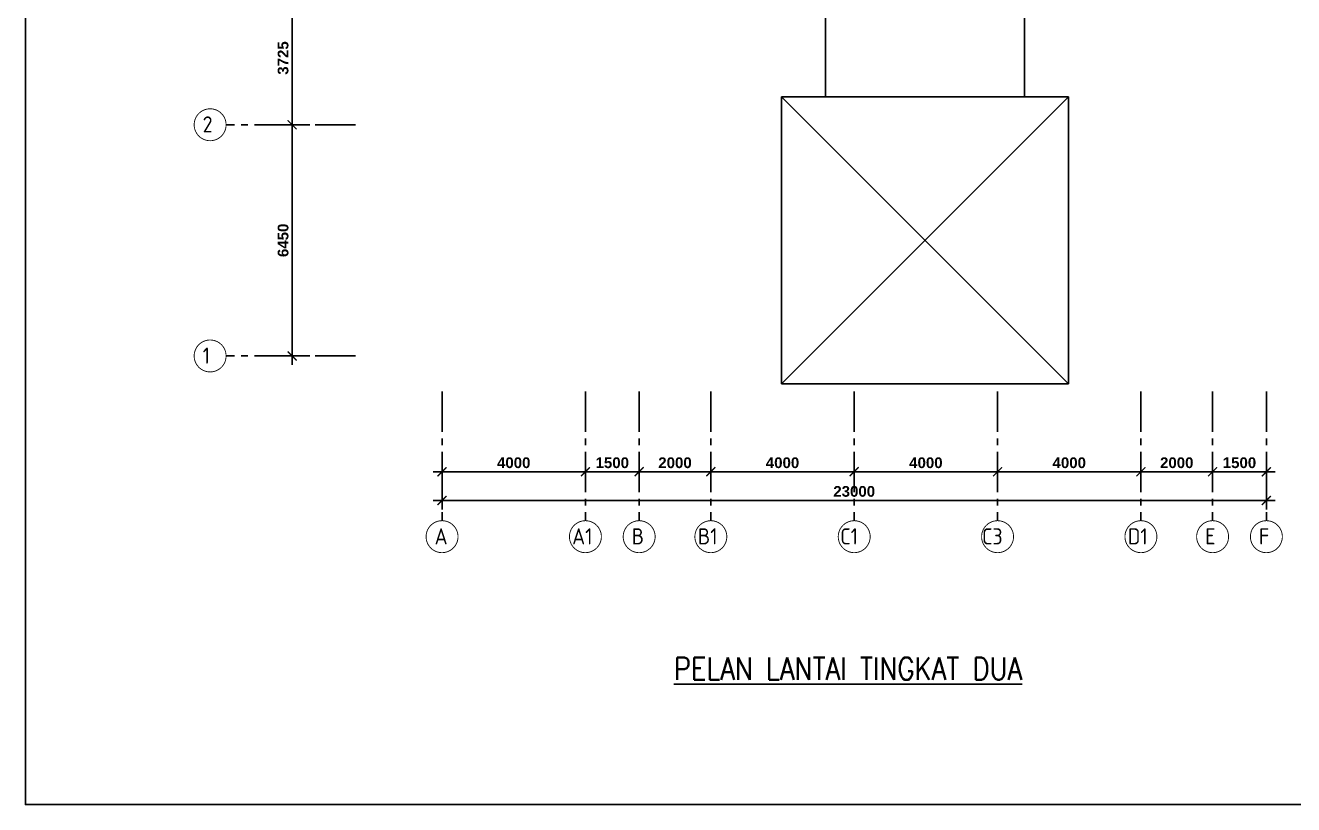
# Model space of a CAD drawing. Header units: inches. Extents: x 16928 to 514628, y -1471 to 241387.
# Drawn here: x 285816 to 321203, y -1460 to 20278 of the extents above; entities that cross this region are included whole.
import ezdxf

# ---------------------------------------------------------------- set-up
doc = ezdxf.new("R2010")
doc.units = ezdxf.units.IN
doc.header["$MEASUREMENT"] = 0
doc.linetypes.add('CENTER2', pattern=[1.125, 0.75, -0.125, 0.125, -0.125])
doc.linetypes.add('DASHED2', pattern=[0.375, 0.25, -0.125])
for name, color, linetype in [('DIM', 4, 'Continuous'), ('FF-TEXT', 7, 'Continuous'), ('GRID', 8, 'CENTER2'), ('GRID-TEXT', 8, 'Continuous'), ('ROOF', 2, 'Continuous'), ('t.block', 4, 'Continuous')]:
    doc.layers.add(name, color=color, linetype=linetype)
doc.styles.add('LAILA', font='romans.shx', dxfattribs={"width": 0.85})
doc.styles.add('STYLE1', font='ISOCP.SHX')
doc.styles.add('style2', font='sanssb__.ttf', dxfattribs={"height": 1200})

# ---------------------------------------------------------------- blocks, each defined once
blk = doc.blocks.new('_ARCHTICK')
at = {"color": 0, "linetype": 'ByBlock', "const_width": 0.15}
blk.add_lwpolyline([(-0.5, -0.5), (0.5, 0.5)], dxfattribs=at)

msp = doc.modelspace()

# ---------------------------------------------------------------- linework, layer by layer
at = {"layer": 'DIM'}
for p, q in [((293258, 21481), (293258, 17256)), ((293258, 17756), (293258, 10806)), ((293753, 17506), (293008, 17506)), ((293753, 17506), (293008, 17506)), ((293753, 11056), (293008, 11056)), ((297442, 8320), (297442, 7576)), ((301442, 8320), (301442, 7576)), ((301442, 8320), (301442, 7576)), ((302942, 8320), (302942, 7576)), ((302942, 8320), (302942, 7576)), ((304942, 8320), (304942, 7576)), ((304942, 8320), (304942, 7576)), ((308942, 8320), (308942, 7576)), ((308942, 8320), (308942, 7576)), ((312942, 8320), (312942, 7576)), ((312942, 8320), (312942, 7576)), ((316942, 8320), (316942, 7576)), ((316942, 8320), (316942, 7576)), ((318942, 8320), (318942, 7576)), ((318942, 8320), (318942, 7576)), ((320442, 8320), (320442, 7576)), ((297192, 7826), (301692, 7826)), ((301192, 7826), (303192, 7826)), ((302692, 7826), (305192, 7826)), ((304692, 7826), (309192, 7826)), ((308692, 7826), (313192, 7826)), ((312692, 7826), (317192, 7826)), ((316692, 7826), (319192, 7826)), ((318692, 7826), (320692, 7826)), ((297442, 7520), (297442, 6776)), ((320442, 7520), (320442, 6776)), ((297192, 7026), (320692, 7026))]:
    msp.add_line(p, q, dxfattribs=at)
at = {"layer": 'GRID', "ltscale": 1500}
for p, q in [((295026, 17506), (291417, 17506)), ((295026, 11056), (291417, 11056)), ((297442, 10069), (297442, 6460)), ((301442, 10069), (301442, 6460)), ((302942, 10069), (302942, 6460)), ((304942, 10069), (304942, 6460)), ((308942, 10069), (308942, 6460)), ((312942, 10069), (312942, 6460)), ((312942, 10069), (312942, 6460)), ((316942, 10069), (316942, 6460)), ((316942, 10069), (316942, 6460)), ((318942, 10069), (318942, 6460)), ((318942, 10069), (318942, 6460)), ((320442, 10069), (320442, 6460)), ((320442, 10069), (320442, 6460))]:
    msp.add_line(p, q, dxfattribs=at)
at = {"layer": 'GRID-TEXT', "const_width": 24.7}
for points in [[(291417, 17506, 1), (290526, 17506, 0.414214), (290972, 17060, 0.414214), (291417, 17506, 1)], [(291417, 11056, 1), (290526, 11056, 0.414214), (290972, 10610, 0.414214), (291417, 11056, 1)], [(297888, 6015, 1), (296997, 6015, 0.414214), (297442, 5569, 0.414214), (297888, 6015, 1)], [(301888, 6015, 1), (300997, 6015, 0.414214), (301442, 5569, 0.414214), (301888, 6015, 1)], [(303388, 6015, 1), (302497, 6015, 0.414214), (302942, 5569, 0.414214), (303388, 6015, 1)], [(305388, 6015, 1), (304497, 6015, 0.414214), (304942, 5569, 0.414214), (305388, 6015, 1)], [(309388, 6015, 1), (308497, 6015, 0.414214), (308942, 5569, 0.414214), (309388, 6015, 1)], [(313388, 6015, 1), (312497, 6015, 0.414214), (312942, 5569, 0.414214), (313388, 6015, 1)], [(317388, 6015, 1), (316497, 6015, 0.414214), (316942, 5569, 0.414214), (317388, 6015, 1)], [(319388, 6015, 1), (318497, 6015, 0.414214), (318942, 5569, 0.414214), (319388, 6015, 1)], [(320888, 6015, 1), (319997, 6015, 0.414214), (320442, 5569, 0.414214), (320888, 6015, 1)]]:
    msp.add_lwpolyline(points, format="xyb", dxfattribs=at)
at = {"layer": 'ROOF', "linetype": 'Continuous', "ltscale": 2000}
for p, q in [((308142, 18281), (308142, 20631)), ((313692, 18281), (313692, 20631)), ((314917, 10281), (306917, 18281)), ((306917, 10281), (314917, 18281)), ((306917, 18281), (314917, 18281)), ((306917, 18281), (306917, 10281)), ((314917, 10281), (314917, 18281)), ((306917, 17922), (306917, 10281)), ((306917, 10281), (314917, 10281))]:
    msp.add_line(p, q, dxfattribs=at)
at = {"layer": 'ROOF', "linetype": 'DASHED2', "ltscale": 2000}
for p, q in [((307142, 18281), (314692, 18281)), ((307142, 10281), (314692, 10281))]:
    msp.add_line(p, q, dxfattribs=at)
at = {"layer": 't.block', "color": 7, "ltscale": 0.5}
msp.add_lwpolyline([(380671, -1460), (285816, -1460), (285816, 63403), (380671, 63403)], close=True, dxfattribs=at)

# ---------------------------------------------------------------- block references
at = {"layer": 'DIM', "xscale": 250, "yscale": 250, "zscale": 250}
for p, rotation in [((293258, 17506), 270), ((293258, 17506), 90), ((293258, 11056), 270), ((297442, 7826), 180), ((301442, 7826), 180), ((302942, 7826), 180), ((304942, 7826), 180), ((308942, 7826), 180), ((312942, 7826), 180), ((316942, 7826), 180), ((318942, 7826), 180), ((297442, 7026), 180)]:
    msp.add_blockref('_ARCHTICK', p, dxfattribs=dict(at, rotation=rotation))
for p in [(301442, 7826), (302942, 7826), (304942, 7826), (308942, 7826), (312942, 7826), (316942, 7826), (318942, 7826), (320442, 7826), (320442, 7026)]:
    msp.add_blockref('_ARCHTICK', p, dxfattribs=at)

# ---------------------------------------------------------------- texts
at = {"layer": 'DIM', "char_height": 300, "attachment_point": 5, "rotation": 90, "style": 'style2'}
for s, insert in [('\\A1;3725', (293008, 19368)), ('\\A1;6450', (293008, 14281))]:
    msp.add_mtext(s, dxfattribs=dict(at, insert=insert))
at = {"layer": 'DIM', "char_height": 300, "attachment_point": 5, "style": 'style2'}
for s, insert in [('\\A1;4000', (299442, 8076)), ('\\A1;1500', (302192, 8076)), ('\\A1;2000', (303942, 8076)), ('\\A1;4000', (306942, 8076)), ('\\A1;4000', (310942, 8076)), ('\\A1;4000', (314942, 8076)), ('\\A1;2000', (317942, 8076)), ('\\A1;1500', (319692, 8076)), ('\\A1;23000', (308942, 7276))]:
    msp.add_mtext(s, dxfattribs=dict(at, insert=insert))
at = {"layer": 'FF-TEXT', "color": 3, "style": 'LAILA', "width": 0.85}
msp.add_text('%%uPELAN LANTAI TINGKAT DUA', height=625, dxfattribs=at).set_placement((303910, 2023))
at = {"layer": 'GRID-TEXT', "style": 'STYLE1'}
for s, p in [('2', (290763, 17290)), ('1', (290763, 10840)), ('A', (297234, 5799)), ('A1', (301072, 5799)), ('B', (302734, 5799)), ('B1', (304581, 5799)), ('C1', (308553, 5799)), ('C3', (312509, 5799)), ('D1', (316579, 5799)), ('E', (318734, 5799)), ('F', (320234, 5799))]:
    msp.add_text(s, height=450, dxfattribs=at).set_placement(p)

doc.saveas('drawing.dxf')
